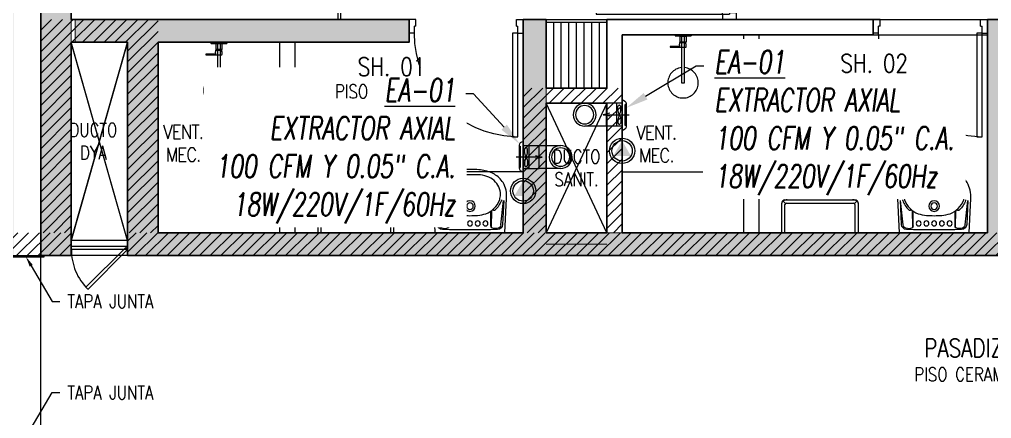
# Model space of a CAD drawing. Header units: millimetres. Extents: x 98 to 155, y -181 to 127.
# Drawn here: x 128.53 to 134.92, y 115.72 to 118.34 of the extents above; entities that cross this region are included whole.
import ezdxf
from ezdxf import colors
from ezdxf.entities.mleader import LeaderData, LeaderLine
from ezdxf.enums import TextEntityAlignment as Align
from ezdxf.math import Vec2, Vec3

# ---------------------------------------------------------------- set-up
doc = ezdxf.new("R2010")
doc.units = ezdxf.units.MM
doc.header["$LTSCALE"] = 15
for name, pattern in [('HIDDEN', [0.375, 0.25, -0.125]), ('HIDDEN2', [0.1875, 0.125, -0.0625]), ('X-REF_DP_Arquitectura$0$HIDDEN', [0.375, 0.25, -0.125])]:
    doc.linetypes.add(name, pattern=pattern)
doc.layers.get('0').update_dxf_attribs({"color": 250})
for name, color, linetype in [('A-LINEAS', 250, 'Continuous'), ('A-MOBILIARIO', 250, 'Continuous'), ('A-MURO BAJO', 250, 'Continuous'), ('A-PROYECCIONES INT.', 250, 'HIDDEN2'), ('A-SANITARIOS', 250, 'Continuous'), ('A-TEXTO-ACABADO PISO', 250, 'Continuous'), ('A_50_TextoAmbiente', 252, 'Continuous'), ('A_50_TextoIndicaciones', 250, 'Continuous'), ('A_50_Vigas', 250, 'X-REF_DP_Arquitectura$0$HIDDEN'), ('A_60_HatchEstructuras', 250, 'Continuous'), ('DLP_MOBILIARIO FIJO', 250, 'Continuous'), ('L-06_EQ-FIN-CONT', 141, 'Continuous'), ('L3 Equipos y Ductos', 160, 'Continuous'), ('L4 Linea mediana', 191, 'Continuous'), ('L6 Linea fina', 141, 'Continuous'), ('MURO CF 120', 250, 'Continuous'), ('MURO CF 60', 250, 'Continuous')]:
    doc.layers.add(name, color=color, linetype=linetype)
doc.layers.add('A-MUROS', color=252, linetype='Continuous', lineweight=30)
doc.layers.add('A_20_Estructuras', color=250, linetype='Continuous', lineweight=18)
doc.styles.add('JNV ING', font='romans.shx', dxfattribs={"width": 0.7, "oblique": 8, "height": 0.15})
doc.styles.add('ROMANS', font='romans.shx', dxfattribs={"width": 0.8})
doc.styles.add('TXT_COTAS', font='romans.shx', dxfattribs={"width": 0.8})
pattern_1 = [(45, (128.673205, 65.58629), (-0.03535534, 0.03535534), [])]
pattern_2 = [(45, (281.643205, 61.46157), (-0.035355339, 0.035355339), [])]

# ---------------------------------------------------------------- blocks, each defined once
blk = doc.blocks.new('FUTURE 150')
at = {"layer": 'L3 Equipos y Ductos'}
for p, q in [((-0.1294, 0.1486), (-0.1294, -0.0006)), ((-0.104, -0.026), (-0.104, 0.174)), ((-0.104, 0.152), (0, 0.152)), ((0, 0.152), (0, 0.002)), ((-0.104, 0.002), (0, 0.002))]:
    blk.add_line(p, q, dxfattribs=at)
for centre, start, end in [((-0.104, 0.1486), 90, 180), ((-0.104, -0.0006), 180, 270)]:
    blk.add_arc(centre, 0.0254, start, end, dxfattribs=at)
at = {"layer": 'L4 Linea mediana'}
for p, q in [((-0.1294, 0.1448), (-0.1239, 0.1448)), ((-0.1239, 0.0052), (-0.1239, 0.1448)), ((-0.066, 0.152), (-0.066, 0.002)), ((-0.1294, 0.0052), (-0.1239, 0.0052))]:
    blk.add_line(p, q, dxfattribs=at)
at = {"layer": 'L6 Linea fina'}
for p, q in [((0.0199, 0.077), (-0.1499, 0.077)), ((-0.0231, 0.0872), (0.0199, 0.077)), ((-0.0231, 0.0668), (0.0199, 0.077))]:
    blk.add_line(p, q, dxfattribs=at)
for points in [[(-0.0857, 0.077), (-0.0921, 0.0934), (-0.0951, 0.1284), (-0.0911, 0.1379), (-0.0857, 0.1402)], [(-0.0857, 0.077), (-0.0794, 0.0934), (-0.0764, 0.1284), (-0.0804, 0.1379), (-0.0857, 0.1402)], [(-0.0857, 0.077), (-0.0921, 0.0606), (-0.0951, 0.0256), (-0.0911, 0.0161), (-0.0857, 0.0138)], [(-0.0857, 0.077), (-0.0794, 0.0606), (-0.0764, 0.0256), (-0.0804, 0.0161), (-0.0857, 0.0138)]]:
    blk.add_spline(points, degree=3, dxfattribs=at)
blk = doc.blocks.new('Trampa de humo')
at = {"layer": 'L3 Equipos y Ductos'}
blk.add_lwpolyline([(0.155, 0.15), (0.013, 0.15), (0.013, 0), (0.155, 0)], dxfattribs=at)
for radius in [0.075, 0.06]:
    blk.add_circle((0.155, 0.075), radius, dxfattribs=at)
blk = doc.blocks.new('FUTURE150 con trampa')
blk.add_blockref('Trampa de humo', (0.0927, 0.0279))
at = {"layer": 'L-06_EQ-FIN-CONT'}
blk.add_blockref('FUTURE 150', (0.1057, 0.0259), dxfattribs=at)
blk = doc.blocks.new('PTO ELECT')
at = {"layer": 'L4 Linea mediana', "ltscale": 1.5}
blk.add_circle((-0.6859, 0.0891), 0.0833, dxfattribs=at)
at = {"layer": 'L6 Linea fina', "ltscale": 1.5}
blk.add_circle((-0.6859, 0.0891), 0.0671, dxfattribs=at)
blk.add_solid([(-0.6278, 0.0555), (-0.744, 0.0555), (-0.6278, 0.0555), (-0.6859, 0.1562)], dxfattribs=at)
blk = doc.blocks.new('ESTRUC_P1')
at = {"layer": 'A_60_HatchEstructuras'}
h = blk.add_hatch(color=256, dxfattribs=at)
h.dxf.hatch_style = 1
h.paths.add_polyline_path([(25.5, -2.625), (25.35, -2.625), (25.35, -6.325), (25.5, -6.325)])
h.paths.add_polyline_path([(25.88, -0.625), (26.5, -0.625), (26.5, -0.475), (25.68, -0.475), (25.68, -6.325), (25.88, -6.325)])
h = blk.add_hatch(color=256, dxfattribs=at)
h.dxf.hatch_style = 1
h.paths.add_polyline_path([(26.45, -4.925), (28.1, -4.925), (28.1, -4.775), (25.905, -4.775), (25.905, -4.925), (26.25, -4.925), (26.25, -6.325), (35.65, -6.325), (35.65, -6.175), (32.1, -6.175), (32.1, -4.775), (31.9, -4.775), (31.9, -6.175), (29, -6.175), (29, -4.775), (28.85, -4.775), (28.85, -6.175), (26.45, -6.175)])
h.paths.add_polyline_path([(25.88, -7.675), (28.4, -7.675), (28.4, -9.075), (28.55, -9.075), (28.55, -7.675), (31.9, -7.675), (31.9, -9.075), (32.1, -9.075), (32.1, -7.675), (35.65, -7.675), (35.65, -7.525), (25.68, -7.525), (25.68, -9.075), (27.65, -9.075), (27.65, -8.925), (25.88, -8.925)])
blk.add_lwpolyline([(25.905, -4.925), (25.88, -4.925)])
at = {"elevation": 0}
for points in [[(25.88, -6.225), (26.25, -4.925)], [(26.25, -6.225), (25.88, -4.925)]]:
    blk.add_lwpolyline(points, dxfattribs=at)
at = {"layer": 'A_20_Estructuras'}
for points in [[(25.88, -0.625), (26.5, -0.625), (26.5, -0.475), (25.68, -0.475), (25.68, -6.325), (25.88, -6.325)], [(26.45, -4.925), (28.1, -4.925), (28.1, -4.775), (25.905, -4.775), (25.905, -4.925), (26.25, -4.925), (26.25, -6.325), (35.65, -6.325), (35.65, -6.175), (32.1, -6.175), (32.1, -4.775), (31.9, -4.775), (31.9, -6.175), (29, -6.175), (29, -4.775), (28.85, -4.775), (28.85, -6.175), (26.45, -6.175)]]:
    blk.add_lwpolyline(points, close=True, dxfattribs=at)
at = {"layer": 'A_20_Estructuras', "linetype": 'HIDDEN', "ltscale": 0.5, "elevation": 0}
blk.add_lwpolyline([(29, -6.25), (29.4, -6.25)], dxfattribs=at)
at = {"layer": 'A_50_Vigas'}
for p in [(26.2495, -6.225, 0), (26.25, -6.225, 0)]:
    blk.add_line(p, (25.88, -6.225, 0), dxfattribs=at)
at = {"layer": 'A_50_Vigas', "elevation": 0}
for points in [[(29.4, -5.325), (29, -5.325)], [(29.4, -5.325), (29.4, -6.175)]]:
    blk.add_lwpolyline(points, dxfattribs=at)
at = {"layer": 'A_50_Vigas'}
blk.add_lwpolyline([(25.68, -7.525), (25.68, -6.325)], dxfattribs=at)
blk = doc.blocks.new('*U92')
at = {"linetype": 'HIDDEN', "ltscale": 0.2}
for p, q in [((0.2615, 0.2615), (0, 0)), ((0.0127, -0.0127), (0.2736, 0.2482)), ((0, 0), (0.0127, -0.0127))]:
    blk.add_line(p, q, dxfattribs=at)
blk.add_arc((0, 0), 0.3696, 0, 45, dxfattribs=at)
blk = doc.blocks.new('*U145')
for p, q in [((0.01, 0.855), (0.01, 0.9)), ((0.1, 0.865), (0.1, 0.9)), ((0.055, 0.855), (0.01, 0.855)), ((0.1, 0.865), (0.055, 0.865)), ((0.055, 0.855), (0.055, 0.865)), ((0.055, 0.045), (0.01, 0.045)), ((0.01, 0.045), (0.01, 0)), ((0.055, 0.045), (0.055, 0.035)), ((0.1, 0.035), (0.055, 0.035)), ((0.1, 0.035), (0.1, 0))]:
    blk.add_line(p, q)
blk.add_lwpolyline([(0.93, 0.07), (0.93, 0.035), (0.1, 0.035), (0.1, 0.07)], close=True)
at = {"linetype": 'HIDDEN2'}
blk.add_arc((0.0995, 0.0339), 0.8311, 2.23015, 89.96723, dxfattribs=at)
blk = doc.blocks.new('ducha marsano')
at = {"linetype": 'HIDDEN2', "ltscale": 0.5, "extrusion": (-4.9425e-10, -7.91123e-10, -1)}
for p, q in [((-0.01, 0), (0.01, 0)), ((0.01, 0), (0.01, -0.3155)), ((-0.0205, -0.08), (-0.0205, -0.0601)), ((-0.0155, -0.058), (-0.0157, -0.058)), ((-0.01, -0.3155), (-0.01, 0)), ((0.0225, -0.0515), (-0.0001, -0.0515)), ((0.0225, -0.0515), (0.0225, -0.0627)), ((0.021, -0.0815), (-0.019, -0.0815)), ((0.025, -0.0815), (0.021, -0.0815)), ((0.0225, -0.0682), (0.0225, -0.077)), ((0.0225, -0.077), (0.025, -0.077)), ((0.025, -0.077), (0.0771, -0.077)), ((0.0771, -0.0815), (0.025, -0.0815)), ((0.0771, -0.077), (0.0816, -0.077)), ((0.0816, -0.0815), (0.0771, -0.0815)), ((0.0816, -0.077), (0.082, -0.077)), ((0.082, -0.0815), (0.0816, -0.0815)), ((0.082, -0.077), (0.084, -0.077)), ((0.084, -0.0815), (0.082, -0.0815)), ((0.0855, -0.0785), (0.0855, -0.08)), ((0.01, -0.3155), (-0.01, -0.3155))]:
    blk.add_line(p, q, dxfattribs=at)
for centre, radius, start, end in [((-0.0004, -0.0462), 0.02, 323.95812, 354.92979), ((0.0004, -0.0462), 0.02, 185.07021, 195.2705), ((0.019, -0.08), 0.0015, 270, 360), ((-0.084, -0.0785), 0.0015, 90, 180), ((-0.084, -0.08), 0.0015, 180, 270), ((0, -0.3155), 0.1, 95.73917, 84.26083)]:
    blk.add_arc(centre, radius, start, end, dxfattribs=at)
at = {"linetype": 'HIDDEN2', "ltscale": 0.5, "extrusion": (-4.94252e-10, -7.91124e-10, -1)}
blk.add_ellipse((0, -0.0515), major_axis=(-0.0225, -0.0095), ratio=0.001448, start_param=0.425436, end_param=1.567366, dxfattribs=at)
at = {"linetype": 'HIDDEN2', "ltscale": 0.5}
for points, degree in [([(-0.0305, 0), (0, 0), (0.0305, 0)], 2), ([(0.0305, 0), (0.0415, 0), (0.0525, 0)], 2), ([(0.0525, 0), (0.0525, -0.0038), (0.0525, -0.0075)], 2), ([(-0.0525, 0), (-0.0525, -0.0038), (-0.0525, -0.0075)], 2), ([(-0.0525, 0), (-0.0415, 0), (-0.0305, 0)], 2), ([(-0.0525, -0.0075), (-0.0525, -0.0075), (-0.0525, -0.0075)], 2), ([(0.0305, -0.008), (0, -0.008), (-0.0305, -0.008)], 2), ([(-0.0215, -0.008), (-0.0215, -0.0093), (-0.0215, -0.0105)], 2), ([(-0.021, -0.011), (-0.007, -0.011), (0.007, -0.011), (0.021, -0.011)], 3), ([(-0.02, -0.011), (-0.02, -0.0294), (-0.02, -0.0477)], 2), ([(-0.0197, -0.048), (0, -0.048), (0.0197, -0.048)], 2), ([(0.02, -0.011), (0.02, -0.0294), (0.02, -0.0477)], 2), ([(0.0215, -0.008), (0.0215, -0.0093), (0.0215, -0.0105)], 2)]:
    blk.add_open_spline(points, degree=degree, dxfattribs=at)
for points, weights in [([(-0.0525, -0.0075), (-0.0525, -0.0075), (-0.0525, -0.0075)], [1, 0.990847086912, 0.982266230892]), ([(-0.052, -0.008), (-0.0525, -0.008), (-0.0525, -0.0075)], [1, 0.707106781193, 1]), ([(-0.0215, -0.0105), (-0.0215, -0.011), (-0.021, -0.011)], [1, 0.70710678154, 1]), ([(-0.02, -0.0477), (-0.02, -0.048), (-0.0197, -0.048)], [1, 0.707106780138, 1]), ([(0.02, -0.0477), (0.02, -0.048), (0.0197, -0.048)], [1, 0.707106779703, 1]), ([(0.0211, -0.011), (0.0211, -0.011), (0.021, -0.011)], [1, 0.992411795776, 1]), ([(0.052, -0.008), (0.0521, -0.008), (0.0521, -0.008)], [1, 0.992411795771, 1])]:
    blk.add_rational_spline(points, weights, degree=2, dxfattribs=at)
for points, knots in [([(-0.0305, -0.008), (-0.0332, -0.008), (-0.0374, -0.008), (-0.0424, -0.008), (-0.0458, -0.008), (-0.0486, -0.008), (-0.0512, -0.008), (-0.052, -0.008), (-0.052, -0.008)], [0, 0, 0, 0, 8.104572, 12.495263, 16.885954, 21.276645, 25.667336, 33.771908, 33.771908, 33.771908, 33.771908]), ([(0.0225, -0.0682), (0.0225, -0.0682), (0.0225, -0.0682), (0.0225, -0.0679), (0.0224, -0.0677), (0.0224, -0.0672), (0.0224, -0.0669), (0.0223, -0.0662), (0.0223, -0.0658), (0.0223, -0.0652), (0.0223, -0.0648), (0.0224, -0.0641), (0.0224, -0.0638), (0.0224, -0.0633), (0.0225, -0.0631), (0.0225, -0.0628), (0.0225, -0.0627), (0.0225, -0.0627)], [0.4148436, 0.4148436, 0.4148436, 0.4148436, 0.5185541, 0.5185541, 0.6222645, 0.6222645, 0.7259759, 0.7259759, 0.8296873, 0.8296873, 0.9333987, 0.9333987, 1.03711, 1.03711, 1.1408205, 1.1408205, 1.2445309, 1.2445309, 1.2445309, 1.2445309]), ([(0.052, -0.008), (0.052, -0.008), (0.0512, -0.008), (0.0486, -0.008), (0.0458, -0.008), (0.0424, -0.008), (0.0374, -0.008), (0.0332, -0.008), (0.0305, -0.008)], [0, 0, 0, 0, 8.104572, 12.495263, 16.885954, 21.276645, 25.667336, 33.771908, 33.771908, 33.771908, 33.771908])]:
    blk.add_open_spline(points, degree=3, knots=knots, dxfattribs=at)
for points, weights, degree, knots in [([(0.0211, -0.011), (0.0211, -0.011), (0.0211, -0.011), (0.0211, -0.011), (0.0214, -0.0109), (0.0215, -0.0107), (0.0215, -0.0105)], [0.918641037743, 0.918640949346, 0.918640860949, 0.918640772552, 0.789223156395, 0.789223156395, 0.918640772552], 3, [0.1238988, 0.1238988, 0.1238988, 0.1238988, 0.1238993, 0.1238993, 0.1238993, 0.78603, 0.78603, 0.78603, 0.78603]), ([(0.0521, -0.008), (0.0521, -0.008), (0.0521, -0.008), (0.0525, -0.0079), (0.0525, -0.0075)], [0.918641037749, 0.918640905153, 0.918640772558, 0.724517853988, 0.918640772558], 2, [0.1238988, 0.1238988, 0.1238988, 0.1238993, 0.1238993, 0.7860311, 0.7860311, 0.7860311])]:
    blk.add_rational_spline(points, weights, degree=degree, knots=knots, dxfattribs=at)
blk = doc.blocks.new('*U146')
for p, q in [((0.01, 0.705), (0.01, 0.75)), ((0.055, 0.705), (0.01, 0.705)), ((0.1, 0.715), (0.055, 0.715)), ((0.055, 0.705), (0.055, 0.715)), ((0.1, 0.715), (0.1, 0.75)), ((0.055, 0.045), (0.01, 0.045)), ((0.01, 0.045), (0.01, 0)), ((0.055, 0.045), (0.055, 0.035)), ((0.1, 0.035), (0.055, 0.035)), ((0.1, 0.035), (0.1, 0))]:
    blk.add_line(p, q)
blk.add_lwpolyline([(0.78, 0.07), (0.78, 0.035), (0.1, 0.035), (0.1, 0.07)], close=True)
at = {"linetype": 'HIDDEN2'}
blk.add_arc((0.0996, 0.0341), 0.6809, 2.23015, 89.96723, dxfattribs=at)
blk = doc.blocks.new('SIFON JET_PLANTA')
for p, q in [((-0.215, 0.2181, 0), (-0.44, 0.19, 0)), ((-0.215, -0.23, 0), (-0.215, 0.23, 0)), ((-0.2091, 0.2441, 0), (-0.1921, 0.2271, 0)), ((-0.195, 0.25, 0), (0, 0.25, 0)), ((-0.195, -0.22, 0), (-0.195, 0.22, 0)), ((-0.185, 0.23, 0), (0, 0.23, 0)), ((0, 0.25, 0), (0, -0.25, 0)), ((-0.265, 0.0718, 0), (-0.265, 0.1028, 0)), ((-0.255, -0.0562, 0), (-0.255, 0.0562, 0)), ((-0.265, -0.1028, 0), (-0.265, -0.0718, 0)), ((-0.215, -0.2181, 0), (-0.44, -0.19, 0)), ((-0.2091, -0.2441, 0), (-0.1921, -0.2271, 0)), ((0, -0.25, 0), (-0.195, -0.25, 0)), ((0, -0.23, 0), (-0.185, -0.23, 0))]:
    blk.add_line(p, q)
at = {"extrusion": (-2.64698e-23, 6.61744e-24, -1)}
for p, q in [((-0.4322, 0.191, 0), (-0.215, 0.2181, 0)), ((-0.215, 0.2278, 0), (-0.2149, 0.2323, 0)), ((-0.215, 0.2234, 0), (-0.215, 0.2278, 0)), ((-0.215, 0.2181, 0), (-0.215, 0.2234, 0)), ((-0.2149, 0.2323, 0), (-0.2142, 0.2356, 0)), ((-0.2142, 0.2356, 0), (-0.2129, 0.239, 0)), ((-0.2129, 0.239, 0), (-0.211, 0.2419, 0)), ((-0.211, 0.2419, 0), (-0.2091, 0.2441, 0)), ((-0.2091, 0.2441, 0), (-0.2077, 0.2455, 0)), ((-0.2077, 0.2455, 0), (-0.2055, 0.247, 0)), ((-0.2055, 0.247, 0), (-0.2007, 0.2492, 0)), ((-0.2007, 0.2492, 0), (-0.195, 0.25, 0)), ((-0.195, 0.25, 0), (-0.195, 0.25, 0)), ((-0.195, 0.25, 0), (-0.1605, 0.25, 0)), ((-0.1605, 0.25, 0), (-0.0975, 0.25, 0)), ((-0.0975, 0.25, 0), (-0.0323, 0.25, 0)), ((-0.0323, 0.25, 0), (0, 0.25, 0)), ((0, 0.25, 0), (0, -0.25, 0)), ((-0.6251, 0.1276, 0), (-0.6206, 0.1314, 0)), ((-0.6206, 0.1314, 0), (-0.6168, 0.1344, 0)), ((-0.6168, 0.1344, 0), (-0.6106, 0.1389, 0)), ((-0.6106, 0.1389, 0), (-0.6061, 0.142, 0)), ((-0.6061, 0.142, 0), (-0.6, 0.1461, 0)), ((-0.6, 0.1461, 0), (-0.5963, 0.1484, 0)), ((-0.5963, 0.1484, 0), (-0.5908, 0.1517, 0)), ((-0.5908, 0.1517, 0), (-0.5862, 0.1543, 0)), ((-0.5862, 0.1543, 0), (-0.5794, 0.158, 0)), ((-0.5794, 0.158, 0), (-0.5693, 0.1629, 0)), ((-0.5693, 0.1629, 0), (-0.5517, 0.1703, 0)), ((-0.5517, 0.1703, 0), (-0.5465, 0.1722, 0)), ((-0.5465, 0.1722, 0), (-0.5385, 0.1749, 0)), ((-0.5385, 0.1749, 0), (-0.5346, 0.176, 0)), ((-0.5346, 0.176, 0), (-0.5265, 0.1784, 0)), ((-0.5265, 0.1784, 0), (-0.5216, 0.1797, 0)), ((-0.5216, 0.1797, 0), (-0.5148, 0.1813, 0)), ((-0.5148, 0.1813, 0), (-0.5079, 0.1829, 0)), ((-0.5079, 0.1829, 0), (-0.5016, 0.1842, 0)), ((-0.5016, 0.1842, 0), (-0.4865, 0.1867, 0)), ((-0.4865, 0.1867, 0), (-0.4763, 0.188, 0)), ((-0.4763, 0.188, 0), (-0.4726, 0.1884, 0)), ((-0.4726, 0.1884, 0), (-0.4636, 0.1892, 0)), ((-0.4636, 0.1892, 0), (-0.4549, 0.1897, 0)), ((-0.4549, 0.1897, 0), (-0.449, 0.1899, 0)), ((-0.449, 0.1899, 0), (-0.44, 0.19, 0)), ((-0.44, 0.19, 0), (-0.4322, 0.191, 0)), ((-0.6779, 0.0582, 0), (-0.6745, 0.0655, 0)), ((-0.6745, 0.0655, 0), (-0.6722, 0.0699, 0)), ((-0.6745, 0.0655, 0), (-0.6745, 0.0655, 0)), ((-0.6722, 0.0699, 0), (-0.6705, 0.0728, 0)), ((-0.6705, 0.0728, 0), (-0.669, 0.0755, 0)), ((-0.669, 0.0755, 0), (-0.6672, 0.0785, 0)), ((-0.6672, 0.0785, 0), (-0.665, 0.082, 0)), ((-0.665, 0.082, 0), (-0.6634, 0.0845, 0)), ((-0.6634, 0.0845, 0), (-0.6611, 0.088, 0)), ((-0.6611, 0.088, 0), (-0.657, 0.0936, 0)), ((-0.657, 0.0936, 0), (-0.6534, 0.0984, 0)), ((-0.657, 0.0936, 0), (-0.657, 0.0936, 0)), ((-0.6534, 0.0984, 0), (-0.6503, 0.1023, 0)), ((-0.6534, 0.0984, 0), (-0.6534, 0.0984, 0)), ((-0.6503, 0.1023, 0), (-0.6453, 0.108, 0)), ((-0.6453, 0.108, 0), (-0.6386, 0.1152, 0)), ((-0.6386, 0.1152, 0), (-0.6326, 0.121, 0)), ((-0.6326, 0.121, 0), (-0.6299, 0.1235, 0)), ((-0.6299, 0.1235, 0), (-0.6251, 0.1276, 0)), ((-0.69, 0, 0), (-0.6899, 0.0044, 0)), ((-0.6899, 0.0044, 0), (-0.6897, 0.0096, 0)), ((-0.6897, 0.0096, 0), (-0.6893, 0.014, 0)), ((-0.6893, 0.014, 0), (-0.6887, 0.0194, 0)), ((-0.6887, 0.0194, 0), (-0.6881, 0.0236, 0)), ((-0.6881, 0.0236, 0), (-0.6872, 0.0284, 0)), ((-0.6881, 0.0236, 0), (-0.6881, 0.0236, 0)), ((-0.6872, 0.0284, 0), (-0.6867, 0.031, 0)), ((-0.6867, 0.031, 0), (-0.6855, 0.0361, 0)), ((-0.6855, 0.0361, 0), (-0.6838, 0.0421, 0)), ((-0.6855, 0.0361, 0), (-0.6855, 0.0361, 0)), ((-0.6838, 0.0421, 0), (-0.6819, 0.048, 0)), ((-0.6838, 0.0421, 0), (-0.6838, 0.0421, 0)), ((-0.6819, 0.048, 0), (-0.6804, 0.0521, 0)), ((-0.6804, 0.0521, 0), (-0.6793, 0.0547, 0)), ((-0.6793, 0.0547, 0), (-0.6779, 0.0582, 0)), ((-0.6899, -0.0065, 0), (-0.69, 0, 0)), ((-0.6896, -0.0111, 0), (-0.6899, -0.0065, 0)), ((-0.6891, -0.0164, 0), (-0.6896, -0.0111, 0)), ((-0.6881, -0.0232, 0), (-0.6891, -0.0164, 0)), ((-0.6876, -0.0264, 0), (-0.6881, -0.0232, 0)), ((-0.687, -0.0296, 0), (-0.6876, -0.0264, 0)), ((-0.6864, -0.0321, 0), (-0.687, -0.0296, 0)), ((-0.6855, -0.0361, 0), (-0.6864, -0.0321, 0)), ((-0.6838, -0.0419, 0), (-0.6855, -0.0361, 0)), ((-0.6827, -0.0457, 0), (-0.6838, -0.0419, 0)), ((-0.6814, -0.0492, 0), (-0.6827, -0.0457, 0)), ((-0.6803, -0.0522, 0), (-0.6814, -0.0492, 0)), ((-0.6792, -0.0551, 0), (-0.6803, -0.0522, 0)), ((-0.6779, -0.0581, 0), (-0.6792, -0.0551, 0)), ((-0.677, -0.0602, 0), (-0.6779, -0.0581, 0)), ((-0.6751, -0.0642, 0), (-0.677, -0.0602, 0)), ((-0.6722, -0.0699, 0), (-0.6751, -0.0642, 0)), ((-0.6706, -0.0727, 0), (-0.6722, -0.0699, 0)), ((-0.6679, -0.0774, 0), (-0.6706, -0.0727, 0)), ((-0.6646, -0.0826, 0), (-0.6679, -0.0774, 0)), ((-0.6623, -0.0862, 0), (-0.6646, -0.0826, 0)), ((-0.6599, -0.0897, 0), (-0.6623, -0.0862, 0)), ((-0.6554, -0.0958, 0), (-0.6599, -0.0897, 0)), ((-0.6494, -0.1032, 0), (-0.6554, -0.0958, 0)), ((-0.6458, -0.1074, 0), (-0.6494, -0.1032, 0)), ((-0.64, -0.1137, 0), (-0.6458, -0.1074, 0)), ((-0.6379, -0.1158, 0), (-0.64, -0.1137, 0)), ((-0.6347, -0.119, 0), (-0.6379, -0.1158, 0)), ((-0.6335, -0.1201, 0), (-0.6347, -0.119, 0)), ((-0.6347, -0.119, 0), (-0.6347, -0.119, 0)), ((-0.6318, -0.1217, 0), (-0.6335, -0.1201, 0)), ((-0.6305, -0.123, 0), (-0.6318, -0.1217, 0)), ((-0.6318, -0.1217, 0), (-0.6318, -0.1217, 0)), ((-0.6288, -0.1244, 0), (-0.6305, -0.123, 0)), ((-0.6276, -0.1255, 0), (-0.6288, -0.1244, 0)), ((-0.6262, -0.1268, 0), (-0.6276, -0.1255, 0)), ((-0.6245, -0.1281, 0), (-0.6262, -0.1268, 0)), ((-0.6235, -0.1291, 0), (-0.6245, -0.1281, 0)), ((-0.6245, -0.1281, 0), (-0.6245, -0.1281, 0)), ((-0.6223, -0.13, 0), (-0.6235, -0.1291, 0)), ((-0.6215, -0.1307, 0), (-0.6223, -0.13, 0)), ((-0.6204, -0.1315, 0), (-0.6215, -0.1307, 0)), ((-0.6193, -0.1324, 0), (-0.6204, -0.1315, 0)), ((-0.6179, -0.1335, 0), (-0.6193, -0.1324, 0)), ((-0.6168, -0.1344, 0), (-0.6179, -0.1335, 0)), ((-0.6153, -0.1355, 0), (-0.6168, -0.1344, 0)), ((-0.6142, -0.1363, 0), (-0.6153, -0.1355, 0)), ((-0.612, -0.1379, 0), (-0.6142, -0.1363, 0)), ((-0.6086, -0.1403, 0), (-0.612, -0.1379, 0)), ((-0.607, -0.1415, 0), (-0.6086, -0.1403, 0)), ((-0.6058, -0.1422, 0), (-0.607, -0.1415, 0)), ((-0.6039, -0.1435, 0), (-0.6058, -0.1422, 0)), ((-0.602, -0.1448, 0), (-0.6039, -0.1435, 0)), ((-0.6004, -0.1458, 0), (-0.602, -0.1448, 0)), ((-0.5987, -0.1469, 0), (-0.6004, -0.1458, 0)), ((-0.5964, -0.1483, 0), (-0.5987, -0.1469, 0)), ((-0.595, -0.1492, 0), (-0.5964, -0.1483, 0)), ((-0.5936, -0.15, 0), (-0.595, -0.1492, 0)), ((-0.5918, -0.1511, 0), (-0.5936, -0.15, 0)), ((-0.5896, -0.1524, 0), (-0.5918, -0.1511, 0)), ((-0.5871, -0.1538, 0), (-0.5896, -0.1524, 0)), ((-0.5833, -0.1559, 0), (-0.5871, -0.1538, 0)), ((-0.5781, -0.1587, 0), (-0.5833, -0.1559, 0)), ((-0.5759, -0.1598, 0), (-0.5781, -0.1587, 0)), ((-0.5738, -0.1608, 0), (-0.5759, -0.1598, 0)), ((-0.5702, -0.1625, 0), (-0.5738, -0.1608, 0)), ((-0.5675, -0.1637, 0), (-0.5702, -0.1625, 0)), ((-0.5659, -0.1645, 0), (-0.5675, -0.1637, 0)), ((-0.5644, -0.1652, 0), (-0.5659, -0.1645, 0)), ((-0.5614, -0.1664, 0), (-0.5644, -0.1652, 0)), ((-0.5598, -0.1671, 0), (-0.5614, -0.1664, 0)), ((-0.5568, -0.1683, 0), (-0.5598, -0.1671, 0)), ((-0.5543, -0.1693, 0), (-0.5568, -0.1683, 0)), ((-0.551, -0.1706, 0), (-0.5543, -0.1693, 0)), ((-0.5491, -0.1713, 0), (-0.551, -0.1706, 0)), ((-0.5465, -0.1722, 0), (-0.5491, -0.1713, 0)), ((-0.5449, -0.1728, 0), (-0.5465, -0.1722, 0)), ((-0.5428, -0.1735, 0), (-0.5449, -0.1728, 0)), ((-0.5412, -0.174, 0), (-0.5428, -0.1735, 0)), ((-0.5385, -0.1749, 0), (-0.5412, -0.174, 0)), ((-0.5352, -0.1759, 0), (-0.5385, -0.1749, 0)), ((-0.5385, -0.1749, 0), (-0.5385, -0.1749, 0)), ((-0.5321, -0.1768, 0), (-0.5352, -0.1759, 0)), ((-0.5296, -0.1775, 0), (-0.5321, -0.1768, 0)), ((-0.5267, -0.1783, 0), (-0.5296, -0.1775, 0)), ((-0.5238, -0.1791, 0), (-0.5267, -0.1783, 0)), ((-0.5267, -0.1783, 0), (-0.5267, -0.1783, 0)), ((-0.5217, -0.1796, 0), (-0.5238, -0.1791, 0)), ((-0.5177, -0.1807, 0), (-0.5217, -0.1796, 0)), ((-0.5151, -0.1813, 0), (-0.5177, -0.1807, 0)), ((-0.5118, -0.1821, 0), (-0.5151, -0.1813, 0)), ((-0.5094, -0.1826, 0), (-0.5118, -0.1821, 0)), ((-0.5066, -0.1832, 0), (-0.5094, -0.1826, 0)), ((-0.5022, -0.184, 0), (-0.5066, -0.1832, 0)), ((-0.4974, -0.1849, 0), (-0.5022, -0.184, 0)), ((-0.495, -0.1854, 0), (-0.4974, -0.1849, 0)), ((-0.4974, -0.1849, 0), (-0.4974, -0.1849, 0)), ((-0.4936, -0.1856, 0), (-0.495, -0.1854, 0)), ((-0.4916, -0.1859, 0), (-0.4936, -0.1856, 0)), ((-0.4884, -0.1864, 0), (-0.4916, -0.1859, 0)), ((-0.4862, -0.1867, 0), (-0.4884, -0.1864, 0)), ((-0.4824, -0.1872, 0), (-0.4862, -0.1867, 0)), ((-0.4812, -0.1874, 0), (-0.4824, -0.1872, 0)), ((-0.4785, -0.1877, 0), (-0.4812, -0.1874, 0)), ((-0.4761, -0.188, 0), (-0.4785, -0.1877, 0)), ((-0.4735, -0.1883, 0), (-0.4761, -0.188, 0)), ((-0.4695, -0.1887, 0), (-0.4735, -0.1883, 0)), ((-0.4651, -0.189, 0), (-0.4695, -0.1887, 0)), ((-0.4639, -0.1891, 0), (-0.4651, -0.189, 0)), ((-0.4651, -0.189, 0), (-0.4651, -0.189, 0)), ((-0.4619, -0.1893, 0), (-0.4639, -0.1891, 0)), ((-0.4592, -0.1894, 0), (-0.4619, -0.1893, 0)), ((-0.4568, -0.1896, 0), (-0.4592, -0.1894, 0)), ((-0.455, -0.1897, 0), (-0.4568, -0.1896, 0)), ((-0.4518, -0.1898, 0), (-0.455, -0.1897, 0)), ((-0.449, -0.1899, 0), (-0.4518, -0.1898, 0)), ((-0.4467, -0.1899, 0), (-0.449, -0.1899, 0)), ((-0.4428, -0.19, 0), (-0.4467, -0.1899, 0)), ((-0.44, -0.19, 0), (-0.4428, -0.19, 0)), ((-0.215, -0.2181, 0), (-0.44, -0.19, 0)), ((-0.215, -0.227, 0), (-0.215, -0.2181, 0)), ((-0.215, -0.23, 0), (-0.215, -0.227, 0)), ((-0.2147, -0.2335, 0), (-0.215, -0.23, 0)), ((-0.2138, -0.2369, 0), (-0.2147, -0.2335, 0)), ((-0.2126, -0.2395, 0), (-0.2138, -0.2369, 0)), ((-0.2138, -0.2369, 0), (-0.2138, -0.2369, 0)), ((-0.2108, -0.2423, 0), (-0.2126, -0.2395, 0)), ((-0.2126, -0.2395, 0), (-0.2126, -0.2395, 0)), ((-0.2091, -0.2441, 0), (-0.2108, -0.2423, 0)), ((-0.2108, -0.2423, 0), (-0.2108, -0.2423, 0)), ((-0.2108, -0.2423, 0), (-0.2108, -0.2423, 0)), ((-0.209, -0.244, 0), (-0.2091, -0.2441, 0)), ((-0.2067, -0.2462, 0), (-0.209, -0.244, 0)), ((-0.209, -0.244, 0), (-0.209, -0.244, 0)), ((-0.2029, -0.2484, 0), (-0.2067, -0.2462, 0)), ((-0.2067, -0.2462, 0), (-0.2067, -0.2462, 0)), ((-0.1995, -0.2495, 0), (-0.2029, -0.2484, 0)), ((-0.2029, -0.2484, 0), (-0.2029, -0.2484, 0)), ((-0.195, -0.25, 0), (-0.1995, -0.2495, 0)), ((0, -0.25, 0), (-0.195, -0.25, 0))]:
    blk.add_line(p, q, dxfattribs=at)
at = {"elevation": 0}
for points in [[(-0.265, 0.1028, 0.0362), (-0.2844, 0.1202, 0.08725), (-0.3535, 0.1565, 0.077598), (-0.44, 0.17, 0.077598), (-0.5265, 0.1565, 0.08725), (-0.5956, 0.1202, 0.105601), (-0.6443, 0.0627, 0.12364), (-0.66, 0, 0.12364), (-0.6443, -0.0627, 0.105601), (-0.5956, -0.1202, 0.08725), (-0.5265, -0.1565, 0.077598), (-0.44, -0.17, 0.077598)], [(-0.255, 0.0562, 0.100268), (-0.2967, 0.1044, 0.08725), (-0.3596, 0.1374, 0.077598), (-0.44, 0.15, 0.077598), (-0.5204, 0.1374, 0.08725), (-0.5833, 0.1044, 0.105601), (-0.6266, 0.0532, 0.12364), (-0.64, 0, 0.12364), (-0.6266, -0.0532, 0.105601), (-0.5833, -0.1044, 0.08725), (-0.5204, -0.1374, 0.077598), (-0.44, -0.15, 0.077598)], [(-0.44, -0.15, 0.077598), (-0.3596, -0.1374, 0.08725), (-0.2967, -0.1044, 0.100268), (-0.255, -0.0562, 0.12364)], [(-0.44, -0.17, 0.077598), (-0.3535, -0.1565, 0.08725), (-0.2844, -0.1202, 0.0362), (-0.265, -0.1028, 0.12364)]]:
    blk.add_lwpolyline(points, format="xyb", dxfattribs=at)
for centre, radius, start, end in [((-0.195, 0.23, 0), 0.02, 90, 180), ((-0.185, 0.22, 0), 0.01, 90, 180), ((-0.4939, -0.0273, 0), 0.203, 127.23483, 151.40883), ((-0.4613, -0.0702, 0), 0.257, 107.47412, 127.23483), ((-0.44, -0.1379, 0), 0.3279, 90, 107.47412), ((-0.544, 0, 0), 0.146, 151.40883, 180), ((-0.544, 0, 0), 0.146, 180, 208.59117), ((-0.4939, 0.0273, 0), 0.203, 208.59117, 232.76517), ((-0.4613, 0.0702, 0), 0.257, 232.76517, 252.52588), ((-0.44, 0.1379, 0), 0.3279, 252.52588, 270), ((-0.195, -0.23, 0), 0.02, 180, 270), ((-0.185, -0.22, 0), 0.01, 180, 270)]:
    blk.add_arc(centre, radius, start, end)
blk = doc.blocks.new('BOWL-ITALGRIF_VARADERO_01')
for p, q in [((-0.2032, -0.1971), (-0.2208, -0.038)), ((0.2032, -0.1971), (0.2208, -0.038)), ((-0.1404, -0.2077), (-0.1424, -0.1083)), ((-0.1375, -0.205), (-0.1375, -0.1117)), ((0.1375, -0.205), (0.1375, -0.1117)), ((0.1404, -0.2077), (0.1424, -0.1083)), ((-0.1753, -0.222), (-0.1544, -0.222)), ((0.1753, -0.222), (0.1544, -0.222))]:
    blk.add_line(p, q)
for points in [[(-0.0917, 0.1589, -0.02989), (-0.0456, 0.1646, -0.007822), (0.0456, 0.1646, -0.02989), (0.0918, 0.1589, -0.091737), (0.1601, 0.1343, -0.112496), (0.2175, 0.0792, -0.147885), (0.2402, -0.0257), (0.23, -0.25), (-0.23, -0.25), (-0.2402, -0.0257, -0.147885), (-0.2175, 0.0792, -0.112496), (-0.1601, 0.1343, -0.091737)], [(-0.0496, -0.1363, -0.062677), (-0.1048, -0.1249, -0.110639), (-0.1576, -0.091, -0.120976), (-0.195, -0.0344, -0.061198), (-0.2, 0, -0.21707), (-0.1593, 0.092, -0.174983), (-0.0545, 0.1298, -0.010618), (0, 0.131, -0.010618), (0.0545, 0.1298, -0.174983), (0.1593, 0.092, -0.21707), (0.2, 0, -0.061198), (0.195, -0.0344, -0.120976), (0.1576, -0.091, -0.110639), (0.1048, -0.1249, -0.062677), (0.0496, -0.1363, -0.017583), (0, -0.138, -0.017583)]]:
    blk.add_lwpolyline(points, format="xyb", close=True)
for points in [[(-0.2216, -0.0381), (-0.2145, -0.1954, 0.390823), (-0.1807, -0.2288, 0.017524), (0.1807, -0.2288, 0.390823), (0.2145, -0.1954), (0.2216, -0.0381)], [(-0.2072, -0.035, 0.005), (-0.2064, -0.038, 0.121292), (-0.166, -0.0996, 0.007977), (-0.1624, -0.1031)], [(0.2072, -0.035, -0.005), (0.2064, -0.038, -0.121292), (0.166, -0.0996, -0.007977), (0.1624, -0.1031)]]:
    blk.add_lwpolyline(points, format="xyb")
for centre, radius in [((0, -0.075), 0.035), ((0, -0.075), 0.0215), ((-0.1015, -0.1885), 0.0165), ((-0.051, -0.1885), 0.0165), ((0, -0.1885), 0.0165), ((0.051, -0.1885), 0.0165), ((0.1015, -0.1885), 0.0165)]:
    blk.add_circle(centre, radius)
for centre, radius, start, end in [((-0.1583, -0.0987), 0.006, 226.64309, 46.64309), ((-0.1404, -0.1083), 0.002, 54.36186, 181.13739), ((-0.1355, -0.1117), 0.002, 56.71088, 180), ((0.1048, -0.1249), 9.094947017729287e-16, 0, 217.6714), ((0.1355, -0.1117), 0.002, 0, 123.28912), ((0.1404, -0.1083), 0.002, 358.86261, 125.63814), ((0.1583, -0.0987), 0.006, 133.35691, 313.35691), ((-0.1753, -0.194), 0.028, 186.31112, 270), ((-0.1545, -0.205), 0.017, 270, 0), ((-0.1544, -0.208), 0.014, 270, 1.13739), ((0.1545, -0.205), 0.017, 180, 270), ((0.1544, -0.208), 0.014, 178.86261, 270), ((0.1753, -0.194), 0.028, 270, 353.68888)]:
    blk.add_arc(centre, radius, start, end)
blk = doc.blocks.new('N.03')
blk.add_lwpolyline([(-0.05, 6.65), (0.2, 6.65), (0.2, 6.64), (-0.05, 6.64)], close=True)
at = {"layer": 'A-MUROS'}
blk.add_lwpolyline([(0.33, 6.65), (0.18, 6.65), (0.18, 12.5)], dxfattribs=at)
blk = doc.blocks.new('TEXTO DUCTOS P1')
at = {"layer": 'A_50_TextoIndicaciones', "char_height": 0.09, "width": 0.4157, "attachment_point": 5, "style": 'ROMANS'}
for s, insert in [('\\pxsm1,t16;DUCTO DYA', (26.025, -5.575)), ('\\pxsm1,t16;DUCTO SANIT.', (29.2, -5.75, 0))]:
    blk.add_mtext(s, dxfattribs=dict(at, insert=insert))
blk = doc.blocks.new('Vent SSHH F1')
at = {"layer": 'L6 Linea fina', "xscale": -1}
blk.add_blockref('FUTURE150 con trampa', (27.7516, -1.0529, 0), dxfattribs=at)
at = {"layer": 'L6 Linea fina', "xscale": -1, "rotation": 180}
blk.add_blockref('FUTURE150 con trampa', (27.0983, -1.1251), dxfattribs=at)
at = {"layer": 'L6 Linea fina'}
for p in [(28.4354, -1.2763), (27.7854, -1.5396)]:
    blk.add_blockref('PTO ELECT', p, dxfattribs=at)
ml = blk.add_multileader_mtext('Standard', dxfattribs=at)
ml.set_content('{\\LEA-01}\\PEXTRACTOR AXIAL\\P100 CFM Y 0.05" C.A.\\P18W/220V/1F/60Hz', color=12, style='JNV ING')
ml.set_leader_properties(color=256, linetype='ByLayer', lineweight=-1)
ml.build(insert=Vec2(0, 0))
ml.multileader.update_dxf_attribs({"dogleg_length": 0.05, "arrow_head_size": 0.15})
ctx = ml.context
ctx.base_point, ctx.char_height, ctx.arrow_head_size, ctx.landing_gap_size, ctx.plane_origin = Vec3(28.2868, -0.6286, 0), 0.15, 0.15, 0.07, Vec3(30.6939, -1.2311, 0)
notes = []
notes.append((ctx, [(1, (1, 1, 0), (28.2368, -0.6286, 0), (1, 0), 0.05, [(0, [(27.7754, -0.9059, 0)], 0, [])])]))
ctx.mtext.insert, ctx.mtext.flow_direction = Vec3(28.3568, -0.5286, 0), 5
ctx.mtext.has_bg_fill, ctx.mtext.bg_color, ctx.mtext.bg_scale_factor, ctx.mtext.bg_transparency, ctx.mtext.use_window_bg_color = 1, -1027028792, 1.5, 0, 1
ml = blk.add_multileader_mtext('Standard', dxfattribs=at)
ml.set_content('{\\LEA-01}\\PEXTRACTOR AXIAL\\P100 CFM Y 0.05" C.A.\\P18W/220V/1F/60Hz', color=12, style='JNV ING')
ml.set_leader_properties(color=256, linetype='ByLayer', lineweight=-1)
ml.build(insert=Vec2(0, 0))
ml.multileader.update_dxf_attribs({"dogleg_length": 0.05, "arrow_head_size": 0.15})
ctx = ml.context
ctx.base_point, ctx.char_height, ctx.arrow_head_size, ctx.landing_gap_size, ctx.plane_origin = Vec3(24.8087, -0.813, 0), 0.15, 0.15, 0.07, Vec3(27.2159, -1.4155, 0)
ctx.text_align_type = 2
notes.append((ctx, [(0, (1, 1, 0), (26.7727, -0.813, 0), (-1, 0), 0.05, [(0, [(27.0761, -1.1418, 0)], 0, [])])]))
ctx.mtext.insert, ctx.mtext.alignment, ctx.mtext.flow_direction = Vec3(26.6527, -0.713, 0), 3, 5
ctx.mtext.has_bg_fill, ctx.mtext.bg_color, ctx.mtext.bg_scale_factor, ctx.mtext.bg_transparency, ctx.mtext.use_window_bg_color = 1, -1027028792, 1.5, 0, 1
for ctx, leaders in notes:
    for number, flags, end, landing, length, lines in leaders:
        leader = LeaderData()
        leader.index, (leader.has_last_leader_line, leader.has_dogleg_vector, leader.attachment_direction) = number, flags
        leader.last_leader_point, leader.dogleg_vector, leader.dogleg_length = Vec3(end), Vec3(landing), length
        for number, points, colour, breaks in lines:
            line = LeaderLine()
            line.index, line.vertices, line.color, line.breaks = number, Vec3.list(points), colors.encode_raw_color(colour), breaks
            leader.lines.append(line)
        ctx.leaders.append(leader)

msp = doc.modelspace()

# ---------------------------------------------------------------- hatches: boundary and pattern name
at = {"layer": 'DLP_MOBILIARIO FIJO'}
h = msp.add_hatch(dxfattribs=at)
h.set_pattern_fill('_USER', color=256, scale=0.05, angle=270, pattern_type=0)
h.set_pattern_definition([(270, (108.843215, 88.2116), (0.05, -9e-18), [])])
h.paths.add_polyline_path([(131.9932, 117.8866), (132.3932, 117.8866), (132.3932, 118.3166), (131.9932, 118.3166)])
at = {"layer": 'MURO CF 120'}
h = msp.add_hatch(dxfattribs=at)
h.set_pattern_fill('_USER', color=256, scale=0.05, angle=45, style=0, pattern_type=0)
h.set_pattern_definition(pattern_2)
h.paths.add_polyline_path([(129.2432, 116.9366), (129.2432, 116.7866), (131.9432, 116.7866), (131.9432, 116.9366)], flags=17)
at = {"layer": 'MURO CF 60'}
h = msp.add_hatch(dxfattribs=at)
h.set_pattern_fill('_USER', color=256, scale=0.05, angle=45, pattern_type=0)
h.set_pattern_definition(pattern_1)
h.paths.add_polyline_path([(131.8432, 116.9366), (131.8432, 117.8866), (132.4932, 117.8866), (132.4932, 116.9366), (132.3932, 116.9366), (132.3932, 117.7866), (131.9932, 117.7866), (131.9932, 116.9366)])

# ---------------------------------------------------------------- linework, layer by layer
at = {"layer": 'A-LINEAS'}
for p, q in [((129.2432, 118.1866, 0), (128.8732, 116.8866, 0)), ((129.2432, 116.8866, 0), (128.8732, 118.1866, 0)), ((132.3932, 116.9366, 0), (131.9932, 117.7866)), ((132.3932, 117.7866, 0), (131.9932, 116.9366, 0))]:
    msp.add_line(p, q, dxfattribs=at)
at = {"layer": 'A-MOBILIARIO'}
for p, q in [((129.2432, 116.8466, 0), (128.8732, 116.8466, 0)), ((129.2432, 116.8266, 0), (128.8732, 116.8266, 0))]:
    msp.add_line(p, q, dxfattribs=at)
at = {"layer": 'A-MURO BAJO'}
for p, q in [((130.2432, 116.9366), (130.2432, 118.1866)), ((130.3432, 116.9366), (130.3432, 118.1866)), ((133.2932, 116.9366), (133.2932, 118.2366)), ((133.3932, 116.9366), (133.3932, 118.2366)), ((129.2432, 116.8866, 0), (128.8732, 116.8866, 0)), ((129.2432, 116.7866, 0), (128.8732, 116.7866, 0))]:
    msp.add_line(p, q, dxfattribs=at)
at = {"layer": 'A-MUROS'}
for p, q in [((131.0932, 118.3366), (131.0932, 118.1866)), ((131.8432, 118.3366), (131.8432, 116.9366)), ((131.8432, 118.3366), (131.9932, 118.3366)), ((131.9932, 118.3366), (131.9932, 117.8866)), ((132.3932, 118.3366), (132.3932, 117.8866)), ((132.3932, 118.3366), (134.1432, 118.3366)), ((134.1432, 118.2366), (134.1432, 118.3366)), ((134.8932, 118.3366), (135.0932, 118.3366)), ((134.8932, 118.3366), (134.8932, 116.9366)), ((128.8732, 118.1866, 0), (129.2432, 118.1866, 0)), ((128.8732, 116.7866, 0), (128.8732, 118.1866, 0)), ((129.2432, 118.1866, 0), (129.2432, 116.7866, 0)), ((129.4432, 118.1866), (129.4432, 116.9366)), ((131.0932, 118.1866), (129.4432, 118.1866)), ((132.4932, 118.2366), (132.4932, 116.9366)), ((134.1432, 118.2366), (132.4932, 118.2366)), ((131.9932, 117.8866), (132.3932, 117.8866)), ((131.9932, 117.7866), (131.9932, 116.9366)), ((132.3932, 117.7866), (131.9932, 117.7866)), ((132.3932, 117.7866), (132.3932, 116.9366)), ((129.4432, 116.9366), (131.8432, 116.9366)), ((132.3932, 116.9366), (131.9932, 116.9366)), ((132.4932, 116.9366), (134.8932, 116.9366)), ((129.2432, 116.7866), (138.6432, 116.7866))]:
    msp.add_line(p, q, dxfattribs=at)
msp.add_lwpolyline([(128.8732, 116.7866), (128.6732, 116.7866), (128.6732, 122.6366), (129.4932, 122.6366), (129.4932, 122.4866), (128.8732, 122.4866), (128.8732, 118.3366), (131.0932, 118.3366)], dxfattribs=at)
at = {"layer": 'A-PROYECCIONES INT.'}
for p, q in [((134.1432, 118.3366), (134.8932, 118.3366)), ((134.1432, 118.2366), (134.8932, 118.2366)), ((131.8432, 117.3366), (129.4432, 117.3366)), ((132.4932, 117.3366), (134.8932, 117.3366))]:
    msp.add_line(p, q, dxfattribs=at)
at = {"layer": 'DLP_MOBILIARIO FIJO', "elevation": 0}
for points in [[(130.6246, 118.3366), (130.6446, 118.3366), (130.6446, 118.9166), (130.6246, 118.9166)], [(132.3932, 118.3366), (132.3932, 118.3166), (131.9932, 118.3166), (131.9932, 118.3366)]]:
    msp.add_lwpolyline(points, close=True, dxfattribs=at)

# ---------------------------------------------------------------- block references
msp.add_blockref('ESTRUC_P1', (102.9932, 123.1113))
at = {"layer": 'A-MOBILIARIO', "xscale": -1}
msp.add_blockref('*U145', (133.2532, 118.3366), dxfattribs=at)
at = {"layer": 'A-MOBILIARIO', "xscale": -1, "rotation": 90}
for p in [(131.8432, 118.3466, 0), (134.8932, 118.3466, 0)]:
    msp.add_blockref('*U146', p, dxfattribs=at)
at = {"layer": 'A-PROYECCIONES INT.', "ltscale": 0.25, "rotation": 180}
msp.add_blockref('*U92', (129.2432, 116.8266, 0), dxfattribs=at)
at = {"layer": 'A-SANITARIOS', "extrusion": (4.9425e-10, -7.91123e-10, -1), "rotation": 7.003573406696865e-07}
for p in [(-129.8432, 118.1866, 0), (-132.8932, 118.2366, 0)]:
    msp.add_blockref('ducha marsano', p, dxfattribs=at)
at = {"layer": 'A-SANITARIOS', "extrusion": (4.49068e-08, 3.60286e-08, 1), "xscale": -1, "rotation": 89.99999866877704}
msp.add_blockref('SIFON JET_PLANTA', (130.7432, 116.9366, 0), dxfattribs=at)
at = {"layer": 'A-SANITARIOS', "extrusion": (4.49068e-08, -3.60286e-08, -1), "xscale": -1, "zscale": -1, "rotation": 89.99999866877678}
msp.add_blockref('SIFON JET_PLANTA', (-133.7932, 116.9366, 0), dxfattribs=at)
at = {"layer": 'A-SANITARIOS', "xscale": -1}
for p in [(131.4932, 117.1866, 0), (134.5432, 117.1866, 0)]:
    msp.add_blockref('BOWL-ITALGRIF_VARADERO_01', p, dxfattribs=at)

# ---------------------------------------------------------------- texts
at = {"layer": 'A-TEXTO-ACABADO PISO', "char_height": 0.09, "attachment_point": 2, "style": 'ROMANS'}
for insert in [(134.1491, 117.9308), (130.9773, 117.9089)]:
    msp.add_mtext_dynamic_manual_height_columns('PISO CERAMICO', width=1.20225, gutter_width=12.5, heights=[0], dxfattribs=dict(at, insert=insert))
at = {"layer": 'A-TEXTO-ACABADO PISO', "insert": (134.7846, 116.0518, 0), "char_height": 0.09, "attachment_point": 2, "rotation": 359.99998, "style": 'ROMANS'}
msp.add_mtext_dynamic_manual_height_columns('PISO CERAMICO', width=1.20225, gutter_width=12.5, heights=[0], dxfattribs=at)
at = {"layer": 'A_50_TextoAmbiente', "style": 'ROMANS', "width": 0.8}
for s, p in [('SH. 01', (130.9774, 117.9663)), ('SH. 02', (134.1494, 117.9882)), ('PASADIZO', (134.783, 116.1197))]:
    msp.add_text(s, height=0.12, dxfattribs=at).set_placement(p, align=Align.CENTER)
at = {"layer": 'A_50_TextoIndicaciones', "char_height": 0.09, "width": 0.4157, "attachment_point": 5, "style": 'ROMANS'}
for insert in [(129.6093, 117.524), (132.7182, 117.519)]:
    msp.add_mtext('\\pxsm1,qc,t16;{\\W0.9;\\T0.9;VENT. MEC.}', dxfattribs=dict(at, insert=insert))

# ---------------------------------------------------------------- next in the draw order: block references
msp.add_blockref('N.03', (128.4932, 110.1366))

# ---------------------------------------------------------------- next in the draw order: hatches: boundary and pattern name
at = {"layer": 'MURO CF 120'}
h = msp.add_hatch(dxfattribs=at)
h.set_pattern_fill('_USER', color=256, scale=0.05, angle=45, style=0, pattern_type=0)
h.set_pattern_definition(pattern_2)
h.paths.add_polyline_path([(138.6432, 116.9365), (131.9432, 116.9366), (131.9432, 116.7865), (138.6432, 116.7865)])
h.paths.add_polyline_path([(142.8432, 116.2615), (142.9932, 116.2615), (142.9932, 116.1116), (142.8432, 116.1116)])
h.paths.add_polyline_path([(110.4933, 116.1115), (110.3427, 116.1115), (110.3427, 116.2615), (110.4933, 116.2615)])
h = msp.add_hatch(dxfattribs=at)
h.set_pattern_fill('_USER', color=256, scale=0.05, angle=45, style=0, pattern_type=0)
h.set_pattern_definition(pattern_2)
h.paths.add_polyline_path([(128.3432, 116.7866), (128.3432, 116.9366), (128.8732, 116.9366), (128.8732, 116.7866)])
at = {"layer": 'MURO CF 60'}
h = msp.add_hatch(dxfattribs=at)
h.set_pattern_fill('_USER', color=256, scale=0.05, angle=45, pattern_type=0)
h.set_pattern_definition(pattern_1)
h.paths.add_polyline_path([(129.4432, 116.9365), (129.2432, 116.9365), (129.2432, 118.3366), (129.4432, 118.3366)])
h.paths.add_polyline_path([(129.2432, 118.1865), (128.6732, 118.1865), (128.6732, 118.3365), (129.2432, 118.3365)])
h.paths.add_polyline_path([(128.8732, 118.1865), (128.6732, 118.1865), (128.6732, 116.9366), (128.8732, 116.9366)])
h.paths.add_polyline_path([(123.8932, 116.9365), (124.0932, 116.9365), (124.0932, 118.3366), (123.8932, 118.3366)])
h.paths.add_polyline_path([(124.0932, 118.1865), (124.5432, 118.1865), (124.5432, 118.3365), (124.0932, 118.3365)])

# ---------------------------------------------------------------- next in the draw order: block references
at = {"layer": 'A_50_TextoIndicaciones'}
msp.add_blockref('TEXTO DUCTOS P1', (102.9932, 123.1116), dxfattribs=at)

# ---------------------------------------------------------------- next in the draw order: leaders
ml = msp.add_multileader_mtext('Standard', dxfattribs=at)
ml.set_content('\\pxsm1,t16;TAPA JUNTA ', color=256, style='TXT_COTAS')
ml.set_leader_properties(color=256)
ml.build(insert=Vec2(0, 0))
ml.multileader.update_dxf_attribs({"dogleg_length": 0.05, "arrow_head_size": 0.07})
ctx = ml.context
ctx.base_point, ctx.char_height, ctx.arrow_head_size, ctx.landing_gap_size, ctx.plane_origin = Vec3(128.798, 116.486), 0.09, 0.07, 0.05, Vec3(128.4397, 116.6003)
notes = []
notes.append((ctx, [(0, (1, 1, 0), (128.748, 116.486), (1, 0), 0.05, [(0, [(128.5744, 116.7799)], 0, [])])]))
ctx.mtext.insert, ctx.mtext.width, ctx.mtext.defined_height, ctx.mtext.flow_direction = Vec3(128.848, 116.531), 0.539448, 0.5146, 5
ml = msp.add_multileader_mtext('Standard', dxfattribs=at)
ml.set_content('\\pxsm1,t16;TAPA JUNTA ', color=256, style='TXT_COTAS')
ml.set_leader_properties(color=256)
ml.build(insert=Vec2(0, 0))
ml.multileader.update_dxf_attribs({"dogleg_length": 0.05, "arrow_head_size": 0.07})
ctx = ml.context
ctx.base_point, ctx.char_height, ctx.arrow_head_size, ctx.landing_gap_size, ctx.plane_origin = Vec3(128.798, 115.8872), 0.09, 0.07, 0.05, Vec3(128.4397, 115.7728)
notes.append((ctx, [(0, (1, 1, 0), (128.748, 115.8872), (1, 0), 0.05, [(0, [(128.5744, 115.5933)], 0, [])])]))
ctx.mtext.insert, ctx.mtext.width, ctx.mtext.defined_height, ctx.mtext.flow_direction = Vec3(128.848, 115.9322), 0.539448, 0.5146, 5
for ctx, leaders in notes:
    for number, flags, end, landing, length, lines in leaders:
        leader = LeaderData()
        leader.index, (leader.has_last_leader_line, leader.has_dogleg_vector, leader.attachment_direction) = number, flags
        leader.last_leader_point, leader.dogleg_vector, leader.dogleg_length = Vec3(end), Vec3(landing), length
        for number, points, colour, breaks in lines:
            line = LeaderLine()
            line.index, line.vertices, line.color, line.breaks = number, Vec3.list(points), colors.encode_raw_color(colour), breaks
            leader.lines.append(line)
        ctx.leaders.append(leader)

# ---------------------------------------------------------------- next in the draw order: block references
at = {"layer": 'L6 Linea fina'}
msp.add_blockref('Vent SSHH F1', (104.7432, 118.6613), dxfattribs=at)

doc.saveas('drawing.dxf')
